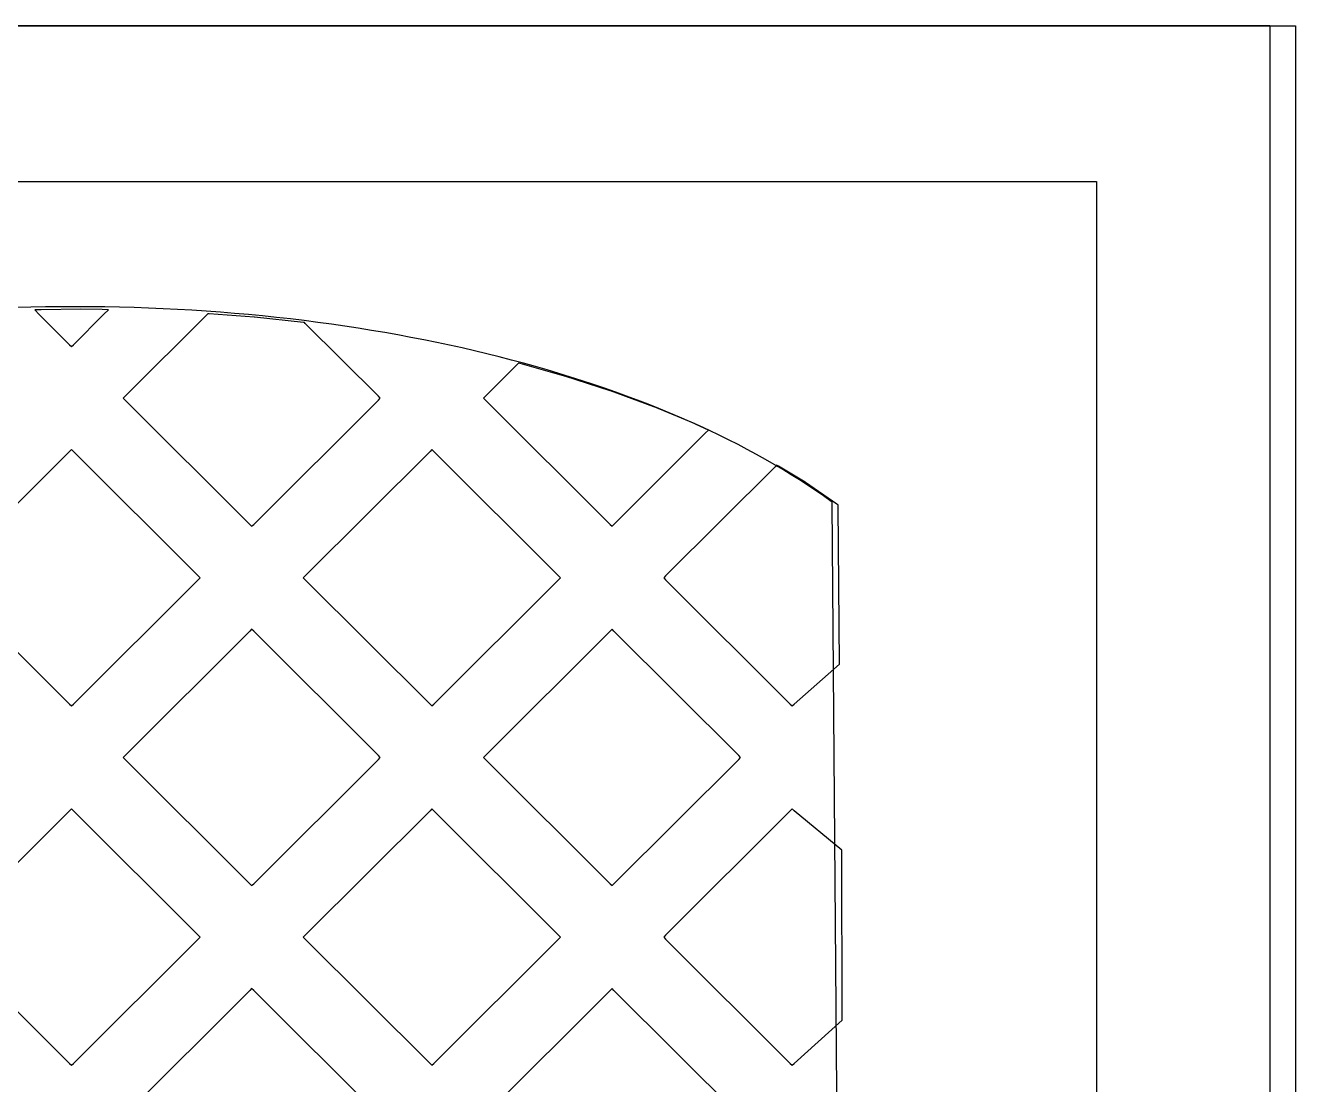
# Model space of a CAD drawing. Header units: centimetres. Extents: x -11.9 to 11.9, y -8.3 to 8.3.
# Drawn here: x 5.72 to 11.91, y 3.19 to 8.35 of the extents above; entities that cross this region are included whole.
import ezdxf

# ---------------------------------------------------------------- set-up
doc = ezdxf.new("R2010")
doc.units = ezdxf.units.CM
doc.header["$MEASUREMENT"] = 0
doc.layers.add('Layer 1', color=7, linetype='Continuous')

msp = doc.modelspace()

# ---------------------------------------------------------------- linework, layer by layer
at = {"layer": 'Layer 1', "color": 254, "lineweight": 25}
for points, knots in [([(11.9108, 8.34678), (11.9108, 8.34678), (11.89757, 8.34678), (11.89757, 8.34678), (11.89757, 8.34678), (11.89757, 8.34678), (0.00868, 8.34678), (0.00868, 8.34678), (0.00868, 8.34678), (0.00868, 8.34678), (-0.00868, 8.34678), (-0.00868, 8.34678), (-0.00868, 8.34678), (-0.00868, 8.34678), (-11.89757, 8.34678), (-11.89757, 8.34678), (-11.89757, 8.34678), (-11.89757, 8.34678), (-11.9108, 8.34678), (-11.9108, 8.34678), (-11.9108, 8.34678), (-11.9108, 8.34678), (-11.9108, 8.33355), (-11.9108, 8.33355), (-11.9108, 8.33355), (-11.9108, 8.33355), (-11.9108, -8.3352), (-11.9108, -8.3352), (-11.9108, -8.3352), (-11.9108, -8.3352), (-11.9108, -8.34843), (-11.9108, -8.34843), (-11.9108, -8.34843), (-11.9108, -8.34843), (-11.89757, -8.34843), (-11.89757, -8.34843), (-11.89757, -8.34843), (-11.89757, -8.34843), (-0.00868, -8.34843), (-0.00868, -8.34843), (-0.00868, -8.34843), (-0.00868, -8.34843), (0.00868, -8.34843), (0.00868, -8.34843), (0.00868, -8.34843), (0.00868, -8.34843), (11.89757, -8.34843), (11.89757, -8.34843), (11.89757, -8.34843), (11.89757, -8.34843), (11.9108, -8.34843), (11.9108, -8.34843), (11.9108, -8.34843), (11.9108, -8.34843), (11.9108, -8.3352), (11.9108, -8.3352), (11.9108, -8.3352), (11.9108, -8.3352), (11.9108, 8.33355), (11.9108, 8.33355), (11.9108, 8.33355), (11.9108, 8.33355), (11.9108, 8.34678), (11.9108, 8.34678)], [0, 0, 0, 0, 0.0588235, 0.0588235, 0.0588235, 0.0588235, 0.1176471, 0.1176471, 0.1176471, 0.1176471, 0.1764706, 0.1764706, 0.1764706, 0.1764706, 0.2352941, 0.2352941, 0.2352941, 0.2352941, 0.2941176, 0.2941176, 0.2941176, 0.2941176, 0.3529412, 0.3529412, 0.3529412, 0.3529412, 0.4117647, 0.4117647, 0.4117647, 0.4117647, 0.4705882, 0.4705882, 0.4705882, 0.4705882, 0.5294118, 0.5294118, 0.5294118, 0.5294118, 0.5882353, 0.5882353, 0.5882353, 0.5882353, 0.6470588, 0.6470588, 0.6470588, 0.6470588, 0.7058824, 0.7058824, 0.7058824, 0.7058824, 0.7647059, 0.7647059, 0.7647059, 0.7647059, 0.8235294, 0.8235294, 0.8235294, 0.8235294, 0.8823529, 0.8823529, 0.8823529, 0.8823529, 1, 1, 1, 1]), ([(-0.0734, 8.3484), (-0.0734, 8.3484), (-0.0734, 8.33517), (-0.0734, 8.33517), (-0.0734, 8.33517), (-0.0734, 8.33517), (-0.0734, -8.33358), (-0.0734, -8.33358), (-0.0734, -8.33358), (-0.0734, -8.33358), (-0.0734, -8.34681), (-0.0734, -8.34681), (-0.0734, -8.34681), (-0.0734, -8.34681), (-0.06017, -8.34681), (-0.06017, -8.34681), (-0.06017, -8.34681), (-0.06017, -8.34681), (11.77167, -8.34681), (11.77167, -8.34681), (11.77167, -8.34681), (11.77167, -8.34681), (11.7849, -8.34681), (11.7849, -8.34681), (11.7849, -8.34681), (11.7849, -8.34681), (11.7849, -8.33358), (11.7849, -8.33358), (11.7849, -8.33358), (11.7849, -8.33358), (11.7849, 8.33517), (11.7849, 8.33517), (11.7849, 8.33517), (11.7849, 8.33517), (11.7849, 8.3484), (11.7849, 8.3484), (11.7849, 8.3484), (11.7849, 8.3484), (11.77167, 8.3484), (11.77167, 8.3484), (11.77167, 8.3484), (11.77167, 8.3484), (-0.06017, 8.3484), (-0.06017, 8.3484), (-0.06017, 8.3484), (-0.06017, 8.3484), (-0.0734, 8.3484), (-0.0734, 8.3484)], [0, 0, 0, 0, 0.0769231, 0.0769231, 0.0769231, 0.0769231, 0.1538462, 0.1538462, 0.1538462, 0.1538462, 0.2307692, 0.2307692, 0.2307692, 0.2307692, 0.3076923, 0.3076923, 0.3076923, 0.3076923, 0.3846154, 0.3846154, 0.3846154, 0.3846154, 0.4615385, 0.4615385, 0.4615385, 0.4615385, 0.5384615, 0.5384615, 0.5384615, 0.5384615, 0.6153846, 0.6153846, 0.6153846, 0.6153846, 0.6923077, 0.6923077, 0.6923077, 0.6923077, 0.7692308, 0.7692308, 0.7692308, 0.7692308, 0.8461538, 0.8461538, 0.8461538, 0.8461538, 1, 1, 1, 1]), ([(9.70897, -0.93844), (9.70897, -0.93844), (9.70897, -0.95167), (9.70897, -0.95167), (9.70897, -0.95167), (9.70897, -0.95167), (9.70732, -0.95167), (9.70732, -0.95167), (9.70732, -0.95167), (9.70732, -0.95167), (9.70732, -6.96433), (9.70732, -6.96433), (9.70732, -6.96433), (9.70732, -6.96433), (9.70732, -6.97756), (9.70732, -6.97756), (9.70732, -6.97756), (9.70732, -6.97756), (9.69409, -6.97756), (9.69409, -6.97756), (9.69409, -6.97756), (9.69409, -6.97756), (9.61968, -6.97756), (9.61968, -6.97756), (9.61968, -6.97756), (9.61968, -6.97756), (9.61968, -6.97921), (9.61968, -6.97921), (9.61968, -6.97921), (9.61968, -6.97921), (9.60645, -6.97921), (9.60645, -6.97921), (9.60645, -6.97921), (9.60645, -6.97921), (7.53278, -6.97921), (7.53278, -6.97921), (7.53278, -6.97921), (7.53278, -6.97921), (7.51955, -6.97921), (7.51955, -6.97921), (7.51955, -6.97921), (7.51955, -6.97921), (7.51955, -6.97756), (7.51955, -6.97756), (7.51955, -6.97756), (7.51955, -6.97756), (7.03917, -6.97756), (7.03917, -6.97756), (7.03917, -6.97756), (7.03917, -6.97756), (7.03917, -6.97921), (7.03917, -6.97921), (7.03917, -6.97921), (7.03917, -6.97921), (7.02594, -6.97921), (7.02594, -6.97921), (7.02594, -6.97921), (7.02594, -6.97921), (4.95227, -6.97921), (4.95227, -6.97921), (4.95227, -6.97921), (4.95227, -6.97921), (4.93904, -6.97921), (4.93904, -6.97921), (4.93904, -6.97921), (4.93904, -6.97921), (4.93904, -6.97756), (4.93904, -6.97756), (4.93904, -6.97756), (4.93904, -6.97756), (2.19481, -6.97756), (2.19481, -6.97756), (2.19481, -6.97756), (2.19481, -6.97756), (2.18158, -6.97756), (2.18158, -6.97756), (2.18158, -6.97756), (2.18158, -6.97756), (2.18158, -6.96433), (2.18158, -6.96433), (2.18158, -6.96433), (2.18158, -6.96433), (2.18158, 1.38327), (2.18158, 1.38327), (2.18158, 1.38327), (2.18158, 1.38327), (2.18158, 1.3965), (2.18158, 1.3965), (2.18158, 1.3965), (2.18158, 1.3965), (2.19481, 1.3965), (2.19481, 1.3965), (2.19481, 1.3965), (2.19481, 1.3965), (2.2006, 1.3965), (2.2006, 1.3965), (2.2006, 1.3965), (2.2006, 1.3965), (2.2006, 3.82074), (2.2006, 3.82074), (2.2006, 3.82074), (2.2006, 3.82074), (2.18076, 5.94485), (2.18076, 5.94485), (2.18076, 5.94485), (2.18076, 5.94485), (2.18076, 5.95146), (2.18076, 5.95146), (2.18076, 5.95146), (2.18076, 5.95146), (2.18572, 5.95559), (2.18572, 5.95559), (2.18572, 5.95559), (2.18572, 5.95559), (2.2808, 6.02835), (2.2808, 6.02835), (2.2808, 6.02835), (2.2808, 6.02835), (2.28163, 6.02835), (2.28163, 6.02835), (2.28163, 6.02835), (3.06619, 6.60058), (4.42306, 6.97754), (5.96513, 6.97754), (5.96513, 6.97754), (7.50719, 6.97754), (8.86325, 6.60057), (9.6478, 6.02835), (9.6478, 6.02835), (9.6478, 6.02835), (9.65359, 6.02422), (9.65359, 6.02422), (9.65359, 6.02422), (9.65359, 6.02422), (9.65359, 6.01761), (9.65359, 6.01761), (9.65359, 6.01761), (9.65359, 6.01761), (9.70899, -0.93845), (9.70899, -0.93845), (9.70899, -0.93845), (9.70899, -0.93845), (9.70897, -0.93844), (9.70897, -0.93844)], [0, 0, 0, 0, 0.027027, 0.027027, 0.027027, 0.027027, 0.0540541, 0.0540541, 0.0540541, 0.0540541, 0.0810811, 0.0810811, 0.0810811, 0.0810811, 0.1081081, 0.1081081, 0.1081081, 0.1081081, 0.1351351, 0.1351351, 0.1351351, 0.1351351, 0.1621622, 0.1621622, 0.1621622, 0.1621622, 0.1891892, 0.1891892, 0.1891892, 0.1891892, 0.2162162, 0.2162162, 0.2162162, 0.2162162, 0.2432432, 0.2432432, 0.2432432, 0.2432432, 0.2702703, 0.2702703, 0.2702703, 0.2702703, 0.2972973, 0.2972973, 0.2972973, 0.2972973, 0.3243243, 0.3243243, 0.3243243, 0.3243243, 0.3513514, 0.3513514, 0.3513514, 0.3513514, 0.3783784, 0.3783784, 0.3783784, 0.3783784, 0.4054054, 0.4054054, 0.4054054, 0.4054054, 0.4324324, 0.4324324, 0.4324324, 0.4324324, 0.4594595, 0.4594595, 0.4594595, 0.4594595, 0.4864865, 0.4864865, 0.4864865, 0.4864865, 0.5135135, 0.5135135, 0.5135135, 0.5135135, 0.5405405, 0.5405405, 0.5405405, 0.5405405, 0.5675676, 0.5675676, 0.5675676, 0.5675676, 0.5945946, 0.5945946, 0.5945946, 0.5945946, 0.6216216, 0.6216216, 0.6216216, 0.6216216, 0.6486486, 0.6486486, 0.6486486, 0.6486486, 0.6756757, 0.6756757, 0.6756757, 0.6756757, 0.7027027, 0.7027027, 0.7027027, 0.7027027, 0.7297297, 0.7297297, 0.7297297, 0.7297297, 0.7567568, 0.7567568, 0.7567568, 0.7567568, 0.7837838, 0.7837838, 0.7837838, 0.7837838, 0.8108108, 0.8108108, 0.8108108, 0.8108108, 0.8378378, 0.8378378, 0.8378378, 0.8378378, 0.8648649, 0.8648649, 0.8648649, 0.8648649, 0.8918919, 0.8918919, 0.8918919, 0.8918919, 0.9189189, 0.9189189, 0.9189189, 0.9189189, 0.9459459, 0.9459459, 0.9459459, 0.9459459, 1, 1, 1, 1])]:
    msp.add_open_spline(points, degree=3, knots=knots, dxfattribs=at)
at = {"layer": 'Layer 1', "color": 17, "lineweight": 25}
for points, knots in [([(1.00413, 7.5884), (1.00413, 7.5884), (1.00413, 7.57517), (1.00413, 7.57517), (1.00413, 7.57517), (1.00413, 7.57517), (1.00413, -7.60116), (1.00413, -7.60116), (1.00413, -7.60116), (1.00413, -7.60116), (1.00413, -7.61439), (1.00413, -7.61439), (1.00413, -7.61439), (1.00413, -7.61439), (1.01736, -7.61439), (1.01736, -7.61439), (1.01736, -7.61439), (1.01736, -7.61439), (10.92766, -7.61439), (10.92766, -7.61439), (10.92766, -7.61439), (10.92766, -7.61439), (10.94089, -7.61439), (10.94089, -7.61439), (10.94089, -7.61439), (10.94089, -7.61439), (10.94089, -7.60116), (10.94089, -7.60116), (10.94089, -7.60116), (10.94089, -7.60116), (10.94089, 7.57517), (10.94089, 7.57517), (10.94089, 7.57517), (10.94089, 7.57517), (10.94089, 7.5884), (10.94089, 7.5884), (10.94089, 7.5884), (10.94089, 7.5884), (10.92766, 7.5884), (10.92766, 7.5884), (10.92766, 7.5884), (10.92766, 7.5884), (1.01736, 7.5884), (1.01736, 7.5884), (1.01736, 7.5884), (1.01736, 7.5884), (1.00413, 7.5884), (1.00413, 7.5884)], [0, 0, 0, 0, 0.0769231, 0.0769231, 0.0769231, 0.0769231, 0.1538462, 0.1538462, 0.1538462, 0.1538462, 0.2307692, 0.2307692, 0.2307692, 0.2307692, 0.3076923, 0.3076923, 0.3076923, 0.3076923, 0.3846154, 0.3846154, 0.3846154, 0.3846154, 0.4615385, 0.4615385, 0.4615385, 0.4615385, 0.5384615, 0.5384615, 0.5384615, 0.5384615, 0.6153846, 0.6153846, 0.6153846, 0.6153846, 0.6923077, 0.6923077, 0.6923077, 0.6923077, 0.7692308, 0.7692308, 0.7692308, 0.7692308, 0.8461538, 0.8461538, 0.8461538, 0.8461538, 1, 1, 1, 1]), ([(5.99236, 6.96498), (5.99236, 6.96498), (5.99319, 6.96498), (5.99319, 6.96498), (5.99319, 6.96498), (5.99319, 6.96498), (6.09654, 6.96333), (6.09654, 6.96333), (6.09654, 6.96333), (6.09654, 6.96333), (6.12796, 6.9625), (6.12796, 6.9625), (6.12796, 6.9625), (6.12796, 6.9625), (6.10564, 6.941), (6.10564, 6.941), (6.10564, 6.941), (6.10564, 6.941), (5.95681, 6.79217), (5.95681, 6.79217), (5.95681, 6.79217), (5.95681, 6.79217), (5.94771, 6.78307), (5.94771, 6.78307), (5.94771, 6.78307), (5.94771, 6.78307), (5.93779, 6.79217), (5.93779, 6.79217), (5.93779, 6.79217), (5.93779, 6.79217), (5.79062, 6.93934), (5.79062, 6.93934), (5.79062, 6.93934), (5.79062, 6.93934), (5.7683, 6.96166), (5.7683, 6.96166), (5.7683, 6.96166), (5.7683, 6.96166), (5.79972, 6.96166), (5.79972, 6.96166), (5.79972, 6.96166), (5.79972, 6.96166), (5.99237, 6.96497), (5.99237, 6.96497), (5.99237, 6.96497), (5.99237, 6.96497), (5.99236, 6.96498), (5.99236, 6.96498)], [0, 0, 0, 0, 0.0769231, 0.0769231, 0.0769231, 0.0769231, 0.1538462, 0.1538462, 0.1538462, 0.1538462, 0.2307692, 0.2307692, 0.2307692, 0.2307692, 0.3076923, 0.3076923, 0.3076923, 0.3076923, 0.3846154, 0.3846154, 0.3846154, 0.3846154, 0.4615385, 0.4615385, 0.4615385, 0.4615385, 0.5384615, 0.5384615, 0.5384615, 0.5384615, 0.6153846, 0.6153846, 0.6153846, 0.6153846, 0.6923077, 0.6923077, 0.6923077, 0.6923077, 0.7692308, 0.7692308, 0.7692308, 0.7692308, 0.8461538, 0.8461538, 0.8461538, 0.8461538, 1, 1, 1, 1]), ([(6.61165, 6.94348), (6.61165, 6.94348), (6.61744, 6.94348), (6.61744, 6.94348), (6.61744, 6.94348), (6.61744, 6.94348), (6.83737, 6.92612), (6.83737, 6.92612), (6.83737, 6.92612), (6.83737, 6.92612), (6.8382, 6.92612), (6.8382, 6.92612), (6.8382, 6.92612), (6.8382, 6.92612), (7.07798, 6.90049), (7.07798, 6.90049), (7.07798, 6.90049), (7.07798, 6.90049), (7.08294, 6.89966), (7.08294, 6.89966), (7.08294, 6.89966), (7.08294, 6.89966), (7.08625, 6.89635), (7.08625, 6.89635), (7.08625, 6.89635), (7.08625, 6.89635), (7.44261, 6.54164), (7.44261, 6.54164), (7.44261, 6.54164), (7.44261, 6.54164), (7.45171, 6.53172), (7.45171, 6.53172), (7.45171, 6.53172), (7.45171, 6.53172), (7.44261, 6.52262), (7.44261, 6.52262), (7.44261, 6.52262), (7.44261, 6.52262), (6.8349, 5.91656), (6.8349, 5.91656), (6.8349, 5.91656), (6.8349, 5.91656), (6.82498, 5.90746), (6.82498, 5.90746), (6.82498, 5.90746), (6.82498, 5.90746), (6.81588, 5.91656), (6.81588, 5.91656), (6.81588, 5.91656), (6.81588, 5.91656), (6.20817, 6.52262), (6.20817, 6.52262), (6.20817, 6.52262), (6.20817, 6.52262), (6.19907, 6.53172), (6.19907, 6.53172), (6.19907, 6.53172), (6.19907, 6.53172), (6.20817, 6.54164), (6.20817, 6.54164), (6.20817, 6.54164), (6.20817, 6.54164), (6.60753, 6.93934), (6.60753, 6.93934), (6.60753, 6.93934), (6.60753, 6.93934), (6.61166, 6.94347), (6.61166, 6.94347), (6.61166, 6.94347), (6.61166, 6.94347), (6.61165, 6.94348), (6.61165, 6.94348)], [0, 0, 0, 0, 0.0526316, 0.0526316, 0.0526316, 0.0526316, 0.1052632, 0.1052632, 0.1052632, 0.1052632, 0.1578947, 0.1578947, 0.1578947, 0.1578947, 0.2105263, 0.2105263, 0.2105263, 0.2105263, 0.2631579, 0.2631579, 0.2631579, 0.2631579, 0.3157895, 0.3157895, 0.3157895, 0.3157895, 0.3684211, 0.3684211, 0.3684211, 0.3684211, 0.4210526, 0.4210526, 0.4210526, 0.4210526, 0.4736842, 0.4736842, 0.4736842, 0.4736842, 0.5263158, 0.5263158, 0.5263158, 0.5263158, 0.5789474, 0.5789474, 0.5789474, 0.5789474, 0.6315789, 0.6315789, 0.6315789, 0.6315789, 0.6842105, 0.6842105, 0.6842105, 0.6842105, 0.7368421, 0.7368421, 0.7368421, 0.7368421, 0.7894737, 0.7894737, 0.7894737, 0.7894737, 0.8421053, 0.8421053, 0.8421053, 0.8421053, 0.8947368, 0.8947368, 0.8947368, 0.8947368, 1, 1, 1, 1]), ([(8.12556, 6.70287), (8.12556, 6.70287), (8.133, 6.70039), (8.133, 6.70039), (8.133, 6.70039), (8.133, 6.70039), (8.34963, 6.63921), (8.34963, 6.63921), (8.34963, 6.63921), (8.34963, 6.63921), (8.35046, 6.63921), (8.35046, 6.63921), (8.35046, 6.63921), (8.35046, 6.63921), (8.57205, 6.56728), (8.57205, 6.56728), (8.57205, 6.56728), (8.57205, 6.56728), (8.57288, 6.56728), (8.57288, 6.56728), (8.57288, 6.56728), (8.57288, 6.56728), (8.78455, 6.48956), (8.78455, 6.48956), (8.78455, 6.48956), (8.78455, 6.48956), (8.78538, 6.48956), (8.78538, 6.48956), (8.78538, 6.48956), (8.78538, 6.48956), (8.78538, 6.48873), (8.78538, 6.48873), (8.78538, 6.48873), (8.78538, 6.48873), (8.9863, 6.40605), (8.9863, 6.40605), (8.9863, 6.40605), (8.9863, 6.40605), (8.9863, 6.40522), (8.9863, 6.40522), (8.9863, 6.40522), (8.9863, 6.40522), (8.98713, 6.40522), (8.98713, 6.40522), (8.98713, 6.40522), (8.98713, 6.40522), (9.03343, 6.38372), (9.03343, 6.38372), (9.03343, 6.38372), (9.03343, 6.38372), (9.05079, 6.37545), (9.05079, 6.37545), (9.05079, 6.37545), (9.05079, 6.37545), (9.03673, 6.36222), (9.03673, 6.36222), (9.03673, 6.36222), (9.03673, 6.36222), (8.59025, 5.91656), (8.59025, 5.91656), (8.59025, 5.91656), (8.59025, 5.91656), (8.58115, 5.90746), (8.58115, 5.90746), (8.58115, 5.90746), (8.58115, 5.90746), (8.57123, 5.91656), (8.57123, 5.91656), (8.57123, 5.91656), (8.57123, 5.91656), (7.96352, 6.52262), (7.96352, 6.52262), (7.96352, 6.52262), (7.96352, 6.52262), (7.95442, 6.53172), (7.95442, 6.53172), (7.95442, 6.53172), (7.95442, 6.53172), (7.96352, 6.54164), (7.96352, 6.54164), (7.96352, 6.54164), (7.96352, 6.54164), (8.11979, 6.69708), (8.11979, 6.69708), (8.11979, 6.69708), (8.11979, 6.69708), (8.12558, 6.70287), (8.12558, 6.70287), (8.12558, 6.70287), (8.12558, 6.70287), (8.12556, 6.70287), (8.12556, 6.70287)], [0, 0, 0, 0, 0.0416667, 0.0416667, 0.0416667, 0.0416667, 0.0833333, 0.0833333, 0.0833333, 0.0833333, 0.125, 0.125, 0.125, 0.125, 0.1666667, 0.1666667, 0.1666667, 0.1666667, 0.2083333, 0.2083333, 0.2083333, 0.2083333, 0.25, 0.25, 0.25, 0.25, 0.2916667, 0.2916667, 0.2916667, 0.2916667, 0.3333333, 0.3333333, 0.3333333, 0.3333333, 0.375, 0.375, 0.375, 0.375, 0.4166667, 0.4166667, 0.4166667, 0.4166667, 0.4583333, 0.4583333, 0.4583333, 0.4583333, 0.5, 0.5, 0.5, 0.5, 0.5416667, 0.5416667, 0.5416667, 0.5416667, 0.5833333, 0.5833333, 0.5833333, 0.5833333, 0.625, 0.625, 0.625, 0.625, 0.6666667, 0.6666667, 0.6666667, 0.6666667, 0.7083333, 0.7083333, 0.7083333, 0.7083333, 0.75, 0.75, 0.75, 0.75, 0.7916667, 0.7916667, 0.7916667, 0.7916667, 0.8333333, 0.8333333, 0.8333333, 0.8333333, 0.875, 0.875, 0.875, 0.875, 0.9166667, 0.9166667, 0.9166667, 0.9166667, 1, 1, 1, 1]), ([(5.94771, 6.28119), (5.94771, 6.28119), (5.95681, 6.27209), (5.95681, 6.27209), (5.95681, 6.27209), (5.95681, 6.27209), (6.56452, 5.66603), (6.56452, 5.66603), (6.56452, 5.66603), (6.56452, 5.66603), (6.57362, 5.65611), (6.57362, 5.65611), (6.57362, 5.65611), (6.57362, 5.65611), (6.56452, 5.64701), (6.56452, 5.64701), (6.56452, 5.64701), (6.56452, 5.64701), (5.95681, 5.04095), (5.95681, 5.04095), (5.95681, 5.04095), (5.95681, 5.04095), (5.94771, 5.03185), (5.94771, 5.03185), (5.94771, 5.03185), (5.94771, 5.03185), (5.93779, 5.04095), (5.93779, 5.04095), (5.93779, 5.04095), (5.93779, 5.04095), (5.33008, 5.64701), (5.33008, 5.64701), (5.33008, 5.64701), (5.33008, 5.64701), (5.32098, 5.65611), (5.32098, 5.65611), (5.32098, 5.65611), (5.32098, 5.65611), (5.33008, 5.66603), (5.33008, 5.66603), (5.33008, 5.66603), (5.33008, 5.66603), (5.93779, 6.27209), (5.93779, 6.27209), (5.93779, 6.27209), (5.93779, 6.27209), (5.94771, 6.28119), (5.94771, 6.28119)], [0, 0, 0, 0, 0.0769231, 0.0769231, 0.0769231, 0.0769231, 0.1538462, 0.1538462, 0.1538462, 0.1538462, 0.2307692, 0.2307692, 0.2307692, 0.2307692, 0.3076923, 0.3076923, 0.3076923, 0.3076923, 0.3846154, 0.3846154, 0.3846154, 0.3846154, 0.4615385, 0.4615385, 0.4615385, 0.4615385, 0.5384615, 0.5384615, 0.5384615, 0.5384615, 0.6153846, 0.6153846, 0.6153846, 0.6153846, 0.6923077, 0.6923077, 0.6923077, 0.6923077, 0.7692308, 0.7692308, 0.7692308, 0.7692308, 0.8461538, 0.8461538, 0.8461538, 0.8461538, 1, 1, 1, 1]), ([(7.70305, 6.28119), (7.70305, 6.28119), (7.71215, 6.27209), (7.71215, 6.27209), (7.71215, 6.27209), (7.71215, 6.27209), (8.31986, 5.66603), (8.31986, 5.66603), (8.31986, 5.66603), (8.31986, 5.66603), (8.32978, 5.65611), (8.32978, 5.65611), (8.32978, 5.65611), (8.32978, 5.65611), (8.31986, 5.64701), (8.31986, 5.64701), (8.31986, 5.64701), (8.31986, 5.64701), (7.71215, 5.04095), (7.71215, 5.04095), (7.71215, 5.04095), (7.71215, 5.04095), (7.70305, 5.03185), (7.70305, 5.03185), (7.70305, 5.03185), (7.70305, 5.03185), (7.69395, 5.04095), (7.69395, 5.04095), (7.69395, 5.04095), (7.69395, 5.04095), (7.08624, 5.64701), (7.08624, 5.64701), (7.08624, 5.64701), (7.08624, 5.64701), (7.07632, 5.65611), (7.07632, 5.65611), (7.07632, 5.65611), (7.07632, 5.65611), (7.08624, 5.66603), (7.08624, 5.66603), (7.08624, 5.66603), (7.08624, 5.66603), (7.69395, 6.27209), (7.69395, 6.27209), (7.69395, 6.27209), (7.69395, 6.27209), (7.70305, 6.28119), (7.70305, 6.28119)], [0, 0, 0, 0, 0.0769231, 0.0769231, 0.0769231, 0.0769231, 0.1538462, 0.1538462, 0.1538462, 0.1538462, 0.2307692, 0.2307692, 0.2307692, 0.2307692, 0.3076923, 0.3076923, 0.3076923, 0.3076923, 0.3846154, 0.3846154, 0.3846154, 0.3846154, 0.4615385, 0.4615385, 0.4615385, 0.4615385, 0.5384615, 0.5384615, 0.5384615, 0.5384615, 0.6153846, 0.6153846, 0.6153846, 0.6153846, 0.6923077, 0.6923077, 0.6923077, 0.6923077, 0.7692308, 0.7692308, 0.7692308, 0.7692308, 0.8461538, 0.8461538, 0.8461538, 0.8461538, 1, 1, 1, 1]), ([(9.38233, 6.20513), (9.38233, 6.20513), (9.39143, 6.20017), (9.39143, 6.20017), (9.39143, 6.20017), (9.39143, 6.20017), (9.52207, 6.12162), (9.52207, 6.12162), (9.52207, 6.12162), (9.52207, 6.12162), (9.5229, 6.12079), (9.5229, 6.12079), (9.5229, 6.12079), (9.5229, 6.12079), (9.67586, 6.01578), (9.67586, 6.01578), (9.67586, 6.01578), (9.67586, 6.01578), (9.68165, 6.01165), (9.68165, 6.01165), (9.68165, 6.01165), (9.68165, 6.01165), (9.68165, 6.00504), (9.68165, 6.00504), (9.68165, 6.00504), (9.68165, 6.00504), (9.68826, 5.23609), (9.68826, 5.23609), (9.68826, 5.23609), (9.68826, 5.23609), (9.46833, 5.04096), (9.46833, 5.04096), (9.46833, 5.04096), (9.46833, 5.04096), (9.45841, 5.03186), (9.45841, 5.03186), (9.45841, 5.03186), (9.45841, 5.03186), (9.44931, 5.04096), (9.44931, 5.04096), (9.44931, 5.04096), (9.44931, 5.04096), (8.8416, 5.64702), (8.8416, 5.64702), (8.8416, 5.64702), (8.8416, 5.64702), (8.8325, 5.65612), (8.8325, 5.65612), (8.8325, 5.65612), (8.8325, 5.65612), (8.8416, 5.66604), (8.8416, 5.66604), (8.8416, 5.66604), (8.8416, 5.66604), (9.3749, 6.19769), (9.3749, 6.19769), (9.3749, 6.19769), (9.3749, 6.19769), (9.38234, 6.20513), (9.38234, 6.20513), (9.38234, 6.20513), (9.38234, 6.20513), (9.38233, 6.20513), (9.38233, 6.20513)], [0, 0, 0, 0, 0.0588235, 0.0588235, 0.0588235, 0.0588235, 0.1176471, 0.1176471, 0.1176471, 0.1176471, 0.1764706, 0.1764706, 0.1764706, 0.1764706, 0.2352941, 0.2352941, 0.2352941, 0.2352941, 0.2941176, 0.2941176, 0.2941176, 0.2941176, 0.3529412, 0.3529412, 0.3529412, 0.3529412, 0.4117647, 0.4117647, 0.4117647, 0.4117647, 0.4705882, 0.4705882, 0.4705882, 0.4705882, 0.5294118, 0.5294118, 0.5294118, 0.5294118, 0.5882353, 0.5882353, 0.5882353, 0.5882353, 0.6470588, 0.6470588, 0.6470588, 0.6470588, 0.7058824, 0.7058824, 0.7058824, 0.7058824, 0.7647059, 0.7647059, 0.7647059, 0.7647059, 0.8235294, 0.8235294, 0.8235294, 0.8235294, 0.8823529, 0.8823529, 0.8823529, 0.8823529, 1, 1, 1, 1]), ([(6.82497, 5.40559), (6.82497, 5.40559), (6.83489, 5.39649), (6.83489, 5.39649), (6.83489, 5.39649), (6.83489, 5.39649), (7.4426, 4.79043), (7.4426, 4.79043), (7.4426, 4.79043), (7.4426, 4.79043), (7.4517, 4.78051), (7.4517, 4.78051), (7.4517, 4.78051), (7.4517, 4.78051), (7.4426, 4.77141), (7.4426, 4.77141), (7.4426, 4.77141), (7.4426, 4.77141), (6.83489, 4.16535), (6.83489, 4.16535), (6.83489, 4.16535), (6.83489, 4.16535), (6.82497, 4.15625), (6.82497, 4.15625), (6.82497, 4.15625), (6.82497, 4.15625), (6.81587, 4.16535), (6.81587, 4.16535), (6.81587, 4.16535), (6.81587, 4.16535), (6.20816, 4.77141), (6.20816, 4.77141), (6.20816, 4.77141), (6.20816, 4.77141), (6.19906, 4.78051), (6.19906, 4.78051), (6.19906, 4.78051), (6.19906, 4.78051), (6.20816, 4.79043), (6.20816, 4.79043), (6.20816, 4.79043), (6.20816, 4.79043), (6.81587, 5.39649), (6.81587, 5.39649), (6.81587, 5.39649), (6.81587, 5.39649), (6.82497, 5.40559), (6.82497, 5.40559)], [0, 0, 0, 0, 0.0769231, 0.0769231, 0.0769231, 0.0769231, 0.1538462, 0.1538462, 0.1538462, 0.1538462, 0.2307692, 0.2307692, 0.2307692, 0.2307692, 0.3076923, 0.3076923, 0.3076923, 0.3076923, 0.3846154, 0.3846154, 0.3846154, 0.3846154, 0.4615385, 0.4615385, 0.4615385, 0.4615385, 0.5384615, 0.5384615, 0.5384615, 0.5384615, 0.6153846, 0.6153846, 0.6153846, 0.6153846, 0.6923077, 0.6923077, 0.6923077, 0.6923077, 0.7692308, 0.7692308, 0.7692308, 0.7692308, 0.8461538, 0.8461538, 0.8461538, 0.8461538, 1, 1, 1, 1]), ([(8.58114, 5.40559), (8.58114, 5.40559), (8.59024, 5.39649), (8.59024, 5.39649), (8.59024, 5.39649), (8.59024, 5.39649), (9.19795, 4.79043), (9.19795, 4.79043), (9.19795, 4.79043), (9.19795, 4.79043), (9.20705, 4.78051), (9.20705, 4.78051), (9.20705, 4.78051), (9.20705, 4.78051), (9.19795, 4.77141), (9.19795, 4.77141), (9.19795, 4.77141), (9.19795, 4.77141), (8.59024, 4.16535), (8.59024, 4.16535), (8.59024, 4.16535), (8.59024, 4.16535), (8.58114, 4.15625), (8.58114, 4.15625), (8.58114, 4.15625), (8.58114, 4.15625), (8.57122, 4.16535), (8.57122, 4.16535), (8.57122, 4.16535), (8.57122, 4.16535), (7.96351, 4.77141), (7.96351, 4.77141), (7.96351, 4.77141), (7.96351, 4.77141), (7.95441, 4.78051), (7.95441, 4.78051), (7.95441, 4.78051), (7.95441, 4.78051), (7.96351, 4.79043), (7.96351, 4.79043), (7.96351, 4.79043), (7.96351, 4.79043), (8.57122, 5.39649), (8.57122, 5.39649), (8.57122, 5.39649), (8.57122, 5.39649), (8.58114, 5.40559), (8.58114, 5.40559)], [0, 0, 0, 0, 0.0769231, 0.0769231, 0.0769231, 0.0769231, 0.1538462, 0.1538462, 0.1538462, 0.1538462, 0.2307692, 0.2307692, 0.2307692, 0.2307692, 0.3076923, 0.3076923, 0.3076923, 0.3076923, 0.3846154, 0.3846154, 0.3846154, 0.3846154, 0.4615385, 0.4615385, 0.4615385, 0.4615385, 0.5384615, 0.5384615, 0.5384615, 0.5384615, 0.6153846, 0.6153846, 0.6153846, 0.6153846, 0.6923077, 0.6923077, 0.6923077, 0.6923077, 0.7692308, 0.7692308, 0.7692308, 0.7692308, 0.8461538, 0.8461538, 0.8461538, 0.8461538, 1, 1, 1, 1]), ([(5.94771, 4.52998), (5.94771, 4.52998), (5.95681, 4.52088), (5.95681, 4.52088), (5.95681, 4.52088), (5.95681, 4.52088), (6.56452, 3.91482), (6.56452, 3.91482), (6.56452, 3.91482), (6.56452, 3.91482), (6.57362, 3.9049), (6.57362, 3.9049), (6.57362, 3.9049), (6.57362, 3.9049), (6.56452, 3.8958), (6.56452, 3.8958), (6.56452, 3.8958), (6.56452, 3.8958), (5.95681, 3.28974), (5.95681, 3.28974), (5.95681, 3.28974), (5.95681, 3.28974), (5.94771, 3.28064), (5.94771, 3.28064), (5.94771, 3.28064), (5.94771, 3.28064), (5.93779, 3.28974), (5.93779, 3.28974), (5.93779, 3.28974), (5.93779, 3.28974), (5.33008, 3.8958), (5.33008, 3.8958), (5.33008, 3.8958), (5.33008, 3.8958), (5.32098, 3.9049), (5.32098, 3.9049), (5.32098, 3.9049), (5.32098, 3.9049), (5.33008, 3.91482), (5.33008, 3.91482), (5.33008, 3.91482), (5.33008, 3.91482), (5.93779, 4.52088), (5.93779, 4.52088), (5.93779, 4.52088), (5.93779, 4.52088), (5.94771, 4.52998), (5.94771, 4.52998)], [0, 0, 0, 0, 0.0769231, 0.0769231, 0.0769231, 0.0769231, 0.1538462, 0.1538462, 0.1538462, 0.1538462, 0.2307692, 0.2307692, 0.2307692, 0.2307692, 0.3076923, 0.3076923, 0.3076923, 0.3076923, 0.3846154, 0.3846154, 0.3846154, 0.3846154, 0.4615385, 0.4615385, 0.4615385, 0.4615385, 0.5384615, 0.5384615, 0.5384615, 0.5384615, 0.6153846, 0.6153846, 0.6153846, 0.6153846, 0.6923077, 0.6923077, 0.6923077, 0.6923077, 0.7692308, 0.7692308, 0.7692308, 0.7692308, 0.8461538, 0.8461538, 0.8461538, 0.8461538, 1, 1, 1, 1]), ([(7.70305, 4.52998), (7.70305, 4.52998), (7.71215, 4.52088), (7.71215, 4.52088), (7.71215, 4.52088), (7.71215, 4.52088), (8.31986, 3.91482), (8.31986, 3.91482), (8.31986, 3.91482), (8.31986, 3.91482), (8.32978, 3.9049), (8.32978, 3.9049), (8.32978, 3.9049), (8.32978, 3.9049), (8.31986, 3.8958), (8.31986, 3.8958), (8.31986, 3.8958), (8.31986, 3.8958), (7.71215, 3.28974), (7.71215, 3.28974), (7.71215, 3.28974), (7.71215, 3.28974), (7.70305, 3.28064), (7.70305, 3.28064), (7.70305, 3.28064), (7.70305, 3.28064), (7.69395, 3.28974), (7.69395, 3.28974), (7.69395, 3.28974), (7.69395, 3.28974), (7.08624, 3.8958), (7.08624, 3.8958), (7.08624, 3.8958), (7.08624, 3.8958), (7.07632, 3.9049), (7.07632, 3.9049), (7.07632, 3.9049), (7.07632, 3.9049), (7.08624, 3.91482), (7.08624, 3.91482), (7.08624, 3.91482), (7.08624, 3.91482), (7.69395, 4.52088), (7.69395, 4.52088), (7.69395, 4.52088), (7.69395, 4.52088), (7.70305, 4.52998), (7.70305, 4.52998)], [0, 0, 0, 0, 0.0769231, 0.0769231, 0.0769231, 0.0769231, 0.1538462, 0.1538462, 0.1538462, 0.1538462, 0.2307692, 0.2307692, 0.2307692, 0.2307692, 0.3076923, 0.3076923, 0.3076923, 0.3076923, 0.3846154, 0.3846154, 0.3846154, 0.3846154, 0.4615385, 0.4615385, 0.4615385, 0.4615385, 0.5384615, 0.5384615, 0.5384615, 0.5384615, 0.6153846, 0.6153846, 0.6153846, 0.6153846, 0.6923077, 0.6923077, 0.6923077, 0.6923077, 0.7692308, 0.7692308, 0.7692308, 0.7692308, 0.8461538, 0.8461538, 0.8461538, 0.8461538, 1, 1, 1, 1]), ([(9.4584, 4.52998), (9.4584, 4.52998), (9.46832, 4.52088), (9.46832, 4.52088), (9.46832, 4.52088), (9.46832, 4.52088), (9.69983, 4.32906), (9.69983, 4.32906), (9.69983, 4.32906), (9.69983, 4.32906), (9.70148, 3.49976), (9.70148, 3.49976), (9.70148, 3.49976), (9.70148, 3.49976), (9.46832, 3.28975), (9.46832, 3.28975), (9.46832, 3.28975), (9.46832, 3.28975), (9.4584, 3.28065), (9.4584, 3.28065), (9.4584, 3.28065), (9.4584, 3.28065), (9.4493, 3.28975), (9.4493, 3.28975), (9.4493, 3.28975), (9.4493, 3.28975), (8.84159, 3.89581), (8.84159, 3.89581), (8.84159, 3.89581), (8.84159, 3.89581), (8.83249, 3.90491), (8.83249, 3.90491), (8.83249, 3.90491), (8.83249, 3.90491), (8.84159, 3.91483), (8.84159, 3.91483), (8.84159, 3.91483), (8.84159, 3.91483), (9.4493, 4.52089), (9.4493, 4.52089), (9.4493, 4.52089), (9.4493, 4.52089), (9.4584, 4.52999), (9.4584, 4.52999), (9.4584, 4.52999), (9.4584, 4.52999), (9.4584, 4.52998), (9.4584, 4.52998)], [0, 0, 0, 0, 0.0769231, 0.0769231, 0.0769231, 0.0769231, 0.1538462, 0.1538462, 0.1538462, 0.1538462, 0.2307692, 0.2307692, 0.2307692, 0.2307692, 0.3076923, 0.3076923, 0.3076923, 0.3076923, 0.3846154, 0.3846154, 0.3846154, 0.3846154, 0.4615385, 0.4615385, 0.4615385, 0.4615385, 0.5384615, 0.5384615, 0.5384615, 0.5384615, 0.6153846, 0.6153846, 0.6153846, 0.6153846, 0.6923077, 0.6923077, 0.6923077, 0.6923077, 0.7692308, 0.7692308, 0.7692308, 0.7692308, 0.8461538, 0.8461538, 0.8461538, 0.8461538, 1, 1, 1, 1]), ([(6.82497, 3.65438), (6.82497, 3.65438), (6.83489, 3.64528), (6.83489, 3.64528), (6.83489, 3.64528), (6.83489, 3.64528), (7.4426, 3.03922), (7.4426, 3.03922), (7.4426, 3.03922), (7.4426, 3.03922), (7.4517, 3.0293), (7.4517, 3.0293), (7.4517, 3.0293), (7.4517, 3.0293), (7.4426, 3.0202), (7.4426, 3.0202), (7.4426, 3.0202), (7.4426, 3.0202), (6.83489, 2.41414), (6.83489, 2.41414), (6.83489, 2.41414), (6.83489, 2.41414), (6.82497, 2.40504), (6.82497, 2.40504), (6.82497, 2.40504), (6.82497, 2.40504), (6.81587, 2.41414), (6.81587, 2.41414), (6.81587, 2.41414), (6.81587, 2.41414), (6.20816, 3.0202), (6.20816, 3.0202), (6.20816, 3.0202), (6.20816, 3.0202), (6.19906, 3.0293), (6.19906, 3.0293), (6.19906, 3.0293), (6.19906, 3.0293), (6.20816, 3.03922), (6.20816, 3.03922), (6.20816, 3.03922), (6.20816, 3.03922), (6.81587, 3.64528), (6.81587, 3.64528), (6.81587, 3.64528), (6.81587, 3.64528), (6.82497, 3.65438), (6.82497, 3.65438)], [0, 0, 0, 0, 0.0769231, 0.0769231, 0.0769231, 0.0769231, 0.1538462, 0.1538462, 0.1538462, 0.1538462, 0.2307692, 0.2307692, 0.2307692, 0.2307692, 0.3076923, 0.3076923, 0.3076923, 0.3076923, 0.3846154, 0.3846154, 0.3846154, 0.3846154, 0.4615385, 0.4615385, 0.4615385, 0.4615385, 0.5384615, 0.5384615, 0.5384615, 0.5384615, 0.6153846, 0.6153846, 0.6153846, 0.6153846, 0.6923077, 0.6923077, 0.6923077, 0.6923077, 0.7692308, 0.7692308, 0.7692308, 0.7692308, 0.8461538, 0.8461538, 0.8461538, 0.8461538, 1, 1, 1, 1]), ([(8.58114, 3.65438), (8.58114, 3.65438), (8.59024, 3.64528), (8.59024, 3.64528), (8.59024, 3.64528), (8.59024, 3.64528), (9.19795, 3.03922), (9.19795, 3.03922), (9.19795, 3.03922), (9.19795, 3.03922), (9.20705, 3.0293), (9.20705, 3.0293), (9.20705, 3.0293), (9.20705, 3.0293), (9.19795, 3.0202), (9.19795, 3.0202), (9.19795, 3.0202), (9.19795, 3.0202), (8.59024, 2.41414), (8.59024, 2.41414), (8.59024, 2.41414), (8.59024, 2.41414), (8.58114, 2.40504), (8.58114, 2.40504), (8.58114, 2.40504), (8.58114, 2.40504), (8.57122, 2.41414), (8.57122, 2.41414), (8.57122, 2.41414), (8.57122, 2.41414), (7.96351, 3.0202), (7.96351, 3.0202), (7.96351, 3.0202), (7.96351, 3.0202), (7.95441, 3.0293), (7.95441, 3.0293), (7.95441, 3.0293), (7.95441, 3.0293), (7.96351, 3.03922), (7.96351, 3.03922), (7.96351, 3.03922), (7.96351, 3.03922), (8.57122, 3.64528), (8.57122, 3.64528), (8.57122, 3.64528), (8.57122, 3.64528), (8.58114, 3.65438), (8.58114, 3.65438)], [0, 0, 0, 0, 0.0769231, 0.0769231, 0.0769231, 0.0769231, 0.1538462, 0.1538462, 0.1538462, 0.1538462, 0.2307692, 0.2307692, 0.2307692, 0.2307692, 0.3076923, 0.3076923, 0.3076923, 0.3076923, 0.3846154, 0.3846154, 0.3846154, 0.3846154, 0.4615385, 0.4615385, 0.4615385, 0.4615385, 0.5384615, 0.5384615, 0.5384615, 0.5384615, 0.6153846, 0.6153846, 0.6153846, 0.6153846, 0.6923077, 0.6923077, 0.6923077, 0.6923077, 0.7692308, 0.7692308, 0.7692308, 0.7692308, 0.8461538, 0.8461538, 0.8461538, 0.8461538, 1, 1, 1, 1])]:
    msp.add_open_spline(points, degree=3, knots=knots, dxfattribs=at)

doc.saveas('drawing.dxf')
